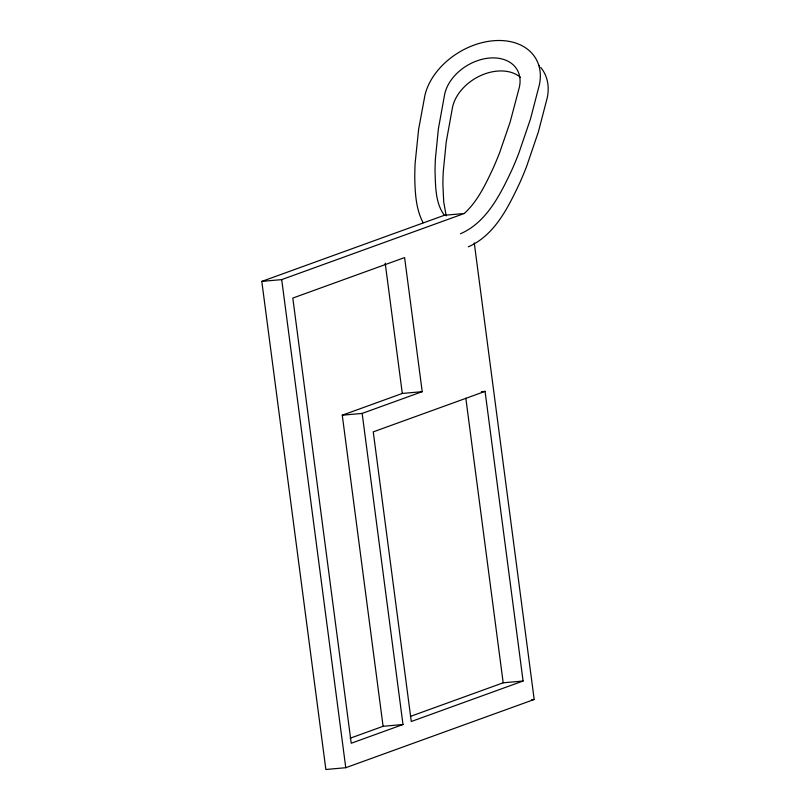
<?xml version="1.0" encoding="UTF-8"?>
<svg xmlns="http://www.w3.org/2000/svg" width="810" height="810" viewBox="0 0 810 810"><rect width="100%" height="100%" fill="white"/><g stroke="black" fill="none" stroke-linecap="round" stroke-linejoin="round"><path stroke-width="1.21" d="M464.262 213.496C477.617 201.326 485.504 184.488 493.077 168.399A377.916 269.69 -31 0 0 499.679 152.513L510.067 122.34L519.321 87.379A40.753 29.089 -31 0 0 489.22 58.067A40.753 29.089 -31 0 0 444.67 94.254L438.372 128.942L435.426 158.436A384.446 274.347 -31 0 0 435.041 171.659C435.618 186.361 435.213 202.905 444.366 215.288L464.262 213.496L281.708 279.612L261.802 281.404L325.863 769.5L345.769 767.708L534.185 699.476L474.255 242.858M460.434 233.786C486.749 222.294 500.185 194.633 511.819 170.08A399.664 285.211 -31 0 0 518.795 153.272L530.459 119.07L539.419 84.685A62.491 44.601 -31 0 0 493.027 40.773A62.491 44.601 -31 0 0 424.946 95.236L418.628 129.286L415.176 162.739A398.702 284.523 -31 0 0 414.781 178.939C415.176 193.762 416.006 209.344 423.103 222.72M468.291 246.837C494.596 235.345 508.032 207.684 519.666 183.121A399.664 285.211 -31 0 0 526.652 166.323L538.306 132.121L547.266 97.737A62.491 44.601 -31 0 0 540.715 67.422M261.802 281.404L444.366 215.288M350.153 738.224L383.089 726.297L342.266 415.206L402.307 393.457L422.212 391.665L404.605 257.58L292.805 298.07L351.226 743.256L402.995 724.515L362.161 413.414L422.212 391.665M485.068 391.382L373.258 431.872L411.277 721.507L523.088 681.018L485.068 391.382L481.342 391.716M410.407 716.404L503.182 682.81L523.088 681.018M342.266 415.206L362.161 413.414M531.694 699.698L534.185 699.476M383.089 726.297L402.995 724.515M446.209 215.885L443.728 202.065L442.898 184.71A384.446 274.347 -31 0 1 443.272 171.487L446.219 141.993L452.517 107.305A40.753 29.089 -31 0 1 481.261 75.32A40.753 29.089 -31 0 1 520.445 77.345M465.831 398.186L503.182 682.81M385.206 263.128L402.307 393.457M281.708 279.612L345.769 767.708M538.812 65.316A62.491 44.601 -31 0 1 539.47 66.005"/></g></svg>
